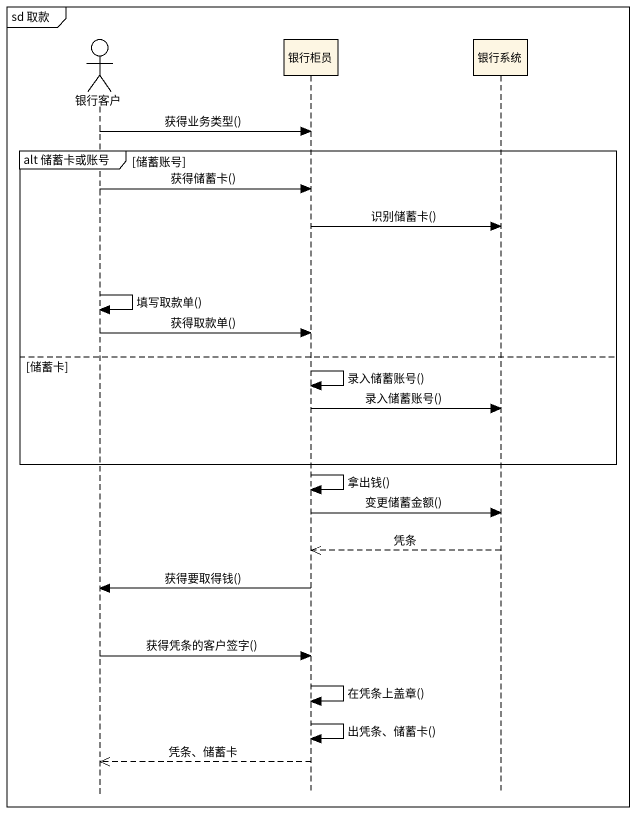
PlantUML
@startuml
mainframe sd 取款
hide footbox
actor 银行客户
participant 银行柜员
participant 银行系统

银行客户 -> 银行柜员 : 获得业务类型()
group alt 储蓄卡或账号 [储蓄账号]
  银行客户 -> 银行柜员 : 获得储蓄卡()
  银行柜员 -> 银行系统 : 识别储蓄卡()
  银行客户 -> 银行客户 : 填写取款单()
  银行客户 -> 银行柜员 : 获得取款单()
else 储蓄卡
  银行柜员 -> 银行柜员 : 录入储蓄账号()
  银行柜员 -> 银行系统 : 录入储蓄账号()
end
银行柜员 -> 银行柜员 : 拿出钱()
银行柜员 -> 银行系统 : 变更储蓄金额()
银行系统 -->> 银行柜员 : 凭条
银行柜员 -> 银行客户 : 获得要取得钱()
银行客户 -> 银行柜员 : 获得凭条的客户签字()
银行柜员 -> 银行柜员 : 在凭条上盖章()
银行柜员 -> 银行柜员 : 出凭条、储蓄卡()
银行柜员 -->> 银行客户 : 凭条、储蓄卡
@enduml
